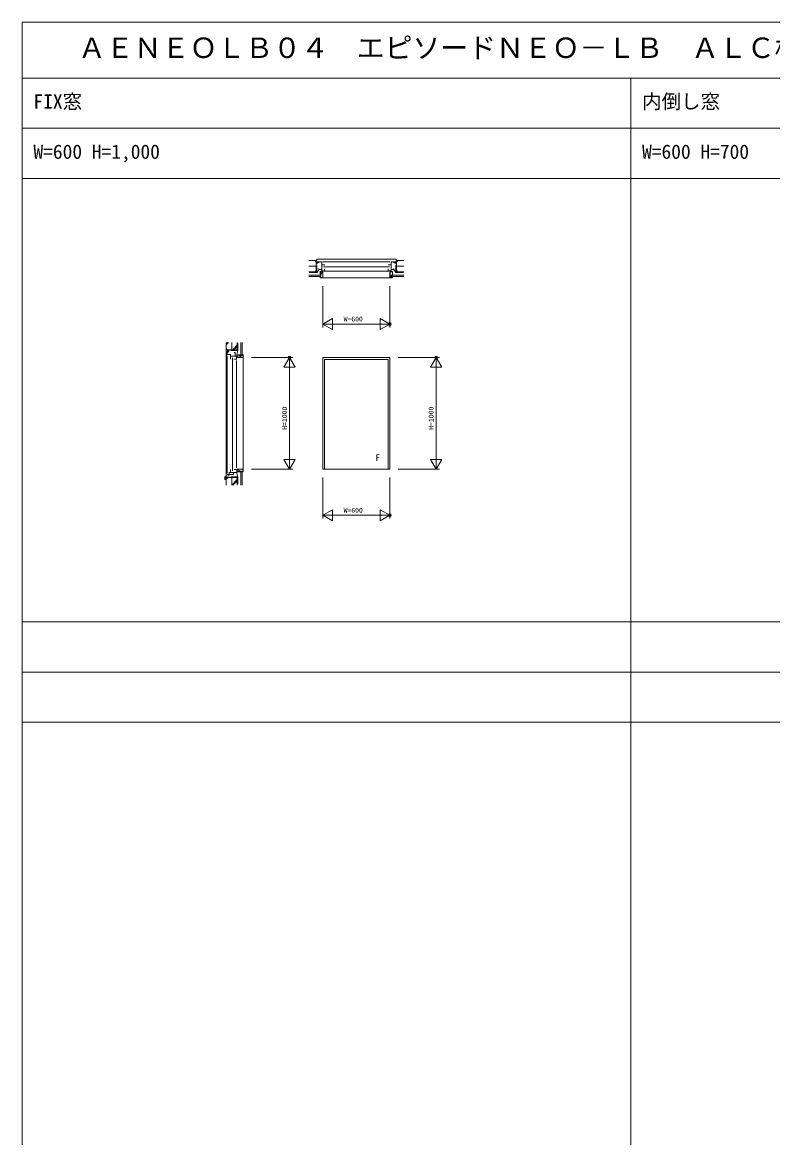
# Model space of a CAD drawing. Units: millimetres, scale not verified. Extents: x -13750 to 13750, y -10000 to 10000.
# Drawn here: x -13750 to -7018, y 0 to 10000 of the extents above; entities that cross this region are included whole.
import ezdxf
from ezdxf.enums import TextEntityAlignment as Align

# ---------------------------------------------------------------- set-up
doc = ezdxf.new("R2010")
doc.units = ezdxf.units.MM
doc.header["$LTSCALE"] = 50
doc.header["$PDMODE"] = 32
doc.header["$PDSIZE"] = 25
doc.linetypes.add('CHAIN2', pattern=[12, 9, -1, 1, -1])
for name, color, linetype, lineweight in [('0-0_0', 7, 'Continuous', 9), ('0-2_YKK_ZWAK', 4, 'Continuous', 18), ('0-3_YKK_11', 2, 'Continuous', 18), ('0-4_YKK_12', 4, 'Continuous', 18), ('0-5_YKK_13', 5, 'Continuous', 9), ('0-6_YKK_D', 7, 'Continuous', 9), ('0-7_YSS_K', 5, 'Continuous', 9), ('0-8_YKK_A1', 4, 'Continuous', 9)]:
    doc.layers.add(name, color=color, linetype=linetype, lineweight=lineweight)
doc.layers.add('0-1_USER1', color=7, linetype='Continuous')
doc.styles.add('ＭＳ ゴシック', font='')
doc.styles.get('ＭＳ ゴシック').set_extended_font_data('MS Gothic')

msp = doc.modelspace()

# ---------------------------------------------------------------- linework, layer by layer
at = {"layer": '0-0_0'}
for p, q in [((-13750, 10000), (13750, 10000)), ((-13750, -10000), (-13750, 10000)), ((-13750, 9500), (13550, 9500)), ((-8290, -10000), (-8290, 9500)), ((-13750, 9050), (13550, 9050)), ((-13750, 8600), (13550, 8600)), ((-13750, 4625), (13550, 4625)), ((-13750, 4175), (13550, 4175)), ((-13750, 3725), (13550, 3725))]:
    msp.add_line(p, q, dxfattribs=at)
at = {"layer": '0-2_YKK_ZWAK'}
for p, q in [((-11088.5, 7844.51), (-11088.5, 7853.51)), ((-11036.5, 7826.01), (-11063.5, 7826.01)), ((-11053.5, 7853.51), (-10451.5, 7853.51)), ((-11048.5, 7806.51), (-10456.5, 7806.51)), ((-10468.5, 7826.01), (-10441.5, 7826.01)), ((-10416.5, 7844.51), (-10416.5, 7853.51)), ((-11063.5, 7767.51), (-11052.5, 7767.51)), ((-11042.5, 7767.51), (-10462.5, 7767.51)), ((-10441.5, 7767.51), (-10452.5, 7767.51))]:
    msp.add_line(p, q, dxfattribs=at)
for points in [[(-11108.5, 7840.51), (-11098.5, 7840.51), (-11098.5, 7853.51)], [(-11098.5, 7853.51), (-11063.5, 7853.51), (-11063.5, 7767.51)], [(-10406.5, 7853.51), (-10441.5, 7853.51), (-10441.5, 7767.51)], [(-10396.5, 7840.51), (-10406.5, 7840.51), (-10406.5, 7853.51)], [(-11088.5, 7792.51), (-11088.5, 7783.51), (-11063.5, 7783.51)], [(-11038, 7790.51), (-11038, 7772.01), (-11063.5, 7772.01)], [(-10467, 7790.51), (-10467, 7772.01), (-10441.5, 7772.01)], [(-10416.5, 7792.51), (-10416.5, 7783.51), (-10441.5, 7783.51)]]:
    msp.add_lwpolyline(points, dxfattribs=at)
at = {"layer": '0-3_YKK_11'}
for p, q in [((-11052.5, 7635), (-11052.5, 7265)), ((-10452.5, 7635), (-10452.5, 7265)), ((-10539.1, 7345), (-10539.1, 7245)), ((-10452.5, 7295), (-10539.1, 7345)), ((-11052.5, 7295), (-10952.5, 7295)), ((-11051.5, 7295), (-10453.5, 7295)), ((-10452.5, 7295), (-10552.5, 7295)), ((-10539.1, 7245), (-10452.5, 7295)), ((-11692.5, 6995), (-11322.5, 6995)), ((-11352.5, 6995), (-11402.5, 6908.4)), ((-11402.5, 6908.4), (-11302.5, 6908.4)), ((-11352.5, 5996), (-11352.5, 6994)), ((-10377.5, 6995), (-10007.5, 6995)), ((-10037.5, 6995), (-10087.5, 6908.4)), ((-10087.5, 6908.4), (-9987.5, 6908.4)), ((-10037.5, 5996), (-10037.5, 6994)), ((-11352.5, 5995), (-11352.5, 6095)), ((-10037.5, 5995), (-10037.5, 6095)), ((-11692.5, 5995), (-11322.5, 5995)), ((-11052.5, 5920), (-11052.5, 5550)), ((-10452.5, 5920), (-10452.5, 5550)), ((-10377.5, 5995), (-10007.5, 5995)), ((-10539.1, 5630), (-10539.1, 5530)), ((-10452.5, 5580), (-10539.1, 5630)), ((-11052.5, 5580), (-10952.5, 5580)), ((-11051.5, 5580), (-10453.5, 5580)), ((-10452.5, 5580), (-10552.5, 5580)), ((-10539.1, 5530), (-10452.5, 5580))]:
    msp.add_line(p, q, dxfattribs=at)
for points in [[(-10965.9, 7245), (-10965.9, 7345), (-11052.5, 7295)], [(-11302.5, 6081.6), (-11402.5, 6081.6), (-11352.5, 5995)], [(-9987.5, 6081.6), (-10087.5, 6081.6), (-10037.5, 5995)], [(-10965.9, 5530), (-10965.9, 5630), (-11052.5, 5580)]]:
    msp.add_lwpolyline(points, close=True, dxfattribs=at)
for points in [[(-11302.5, 6908.4), (-11352.5, 6995), (-11352.5, 6895)], [(-9987.5, 6908.4), (-10037.5, 6995), (-10037.5, 6895)]]:
    msp.add_lwpolyline(points, dxfattribs=at)
for p in [(-10452.5, 7295), (-11352.5, 6995), (-10037.5, 6995), (-10452.5, 5580)]:
    msp.add_point(p, dxfattribs=at)
at = {"layer": '0-4_YKK_12'}
for p, q in [((-11911, 7050), (-11911, 7018.5)), ((-11902, 7040), (-11911, 7040)), ((-11911, 7008.5), (-11911, 5954.99)), ((-11882, 7008), (-11825, 7008)), ((-11828, 7008), (-11828, 6978)), ((-11825, 7015), (-11825, 6995)), ((-11864, 6991), (-11864, 5979)), ((-11848, 6980.5), (-11828, 6980.5)), ((-11828, 6968), (-11828, 6005)), ((-11911, 5944.99), (-11893, 5944.99)), ((-11898, 5935), (-11898, 5944.99)), ((-11882, 5991), (-11882, 5965)), ((-11848.01, 5991), (-11825, 5991)), ((-11825, 5955), (-11825, 5995))]:
    msp.add_line(p, q, dxfattribs=at)
for points in [[(-11898, 7060), (-11898, 7050), (-11911, 7050)], [(-11911, 7022.5), (-11882, 7022.5), (-11882, 6979)], [(-11850, 7040), (-11841, 7040), (-11841, 7008)], [(-11893, 5944.99), (-11893, 5965), (-11825, 5965)], [(-11854.8, 5965), (-11854.8, 5947), (-11893, 5947)]]:
    msp.add_lwpolyline(points, dxfattribs=at)
at = {"layer": '0-5_YKK_13'}
for p, q in [((-11113.5, 7850.38), (-11111.42, 7852.46)), ((-11113.5, 7852.46), (-11098.5, 7852.46)), ((-11113.5, 7852.46), (-11098.5, 7852.46)), ((-11098.5, 7845.21), (-11113.5, 7845.21)), ((-11113.5, 7845.21), (-11098.5, 7845.21)), ((-11113.02, 7845.21), (-11105.77, 7852.46)), ((-11107.36, 7845.21), (-11100.11, 7852.46)), ((-11101.7, 7845.21), (-11098.5, 7848.41)), ((-10406.5, 7846.89), (-10400.93, 7852.46)), ((-10391.5, 7852.46), (-10406.5, 7852.46)), ((-10391.5, 7852.46), (-10406.5, 7852.46)), ((-10406.5, 7845.21), (-10391.5, 7845.21)), ((-10391.5, 7845.21), (-10406.5, 7845.21)), ((-10402.53, 7845.21), (-10395.28, 7852.46)), ((-10396.87, 7845.21), (-10391.5, 7850.58))]:
    msp.add_line(p, q, dxfattribs=at)
for points in [[(-11052.5, 7767.51), (-11052.5, 7752.51), (-11055, 7752.51)], [(-10452.5, 7767.51), (-10452.5, 7752.51), (-10450, 7752.51)]]:
    msp.add_lwpolyline(points, dxfattribs=at)
at = {"layer": '0-6_YKK_D'}
for p, q in [((-11178.5, 7863.51), (-11123.5, 7863.51)), ((-11113.5, 7853.51), (-11123.5, 7863.51)), ((-11123.5, 7863.51), (-11108.5, 7863.51)), ((-11113.5, 7853.51), (-11113.5, 7773.51)), ((-11113.5, 7844.21), (-11113.5, 7853.21)), ((-11113.5, 7841.51), (-11113.5, 7844.21)), ((-11098.5, 7840.51), (-11113.5, 7840.51)), ((-11113.5, 7772.01), (-11113.5, 7818.51)), ((-11109.5, 7822.51), (-11107.5, 7822.51)), ((-11107.5, 7822.51), (-11107.5, 7757.51)), ((-11098.5, 7852.46), (-11098.5, 7844.21)), ((-11098.5, 7844.21), (-11098.5, 7840.51)), ((-10406.5, 7852.46), (-10406.5, 7844.21)), ((-10406.5, 7844.21), (-10406.5, 7840.51)), ((-10406.5, 7840.51), (-10391.5, 7840.51)), ((-10397.5, 7822.51), (-10397.5, 7757.51)), ((-10395.5, 7822.51), (-10397.5, 7822.51)), ((-10381.5, 7863.51), (-10396.5, 7863.51)), ((-10391.5, 7853.51), (-10381.5, 7863.51)), ((-10391.5, 7853.51), (-10391.5, 7773.51)), ((-10391.5, 7844.21), (-10391.5, 7853.21)), ((-10391.5, 7841.51), (-10391.5, 7844.21)), ((-10391.5, 7772.01), (-10391.5, 7818.51)), ((-10326.5, 7863.51), (-10381.5, 7863.51)), ((-11178.5, 7732.5), (-11072.5, 7732.5)), ((-11178.5, 7732), (-11073, 7732)), ((-11073, 7720.5), (-11178.5, 7720.5)), ((-11072.5, 7720), (-11178.5, 7720)), ((-11172.5, 7757.51), (-11172.5, 7759.51)), ((-11107.5, 7757.51), (-11172.5, 7757.51)), ((-11168.5, 7763.51), (-11122, 7763.51)), ((-11088, 7783.51), (-11107.5, 7757.51)), ((-11077.5, 7765.51), (-11055, 7765.51)), ((-11077.5, 7735), (-11077.5, 7765.51)), ((-11072.5, 7735), (-11077.5, 7735)), ((-11077.5, 7720), (-11072.5, 7720)), ((-11077.5, 7710), (-11077.5, 7720)), ((-11052.5, 7710), (-11077.5, 7710)), ((-11076, 7764.01), (-11056.5, 7764.01)), ((-11076, 7736.5), (-11076, 7764.01)), ((-11076, 7739.23), (-11056.5, 7758.73)), ((-11071, 7736.5), (-11076, 7736.5)), ((-11076, 7718.5), (-11071, 7718.5)), ((-11076, 7711.5), (-11076, 7718.5)), ((-11054, 7711.5), (-11076, 7711.5)), ((-11073, 7732), (-11073, 7720.5)), ((-11072.5, 7720), (-11072.5, 7735)), ((-11072.5, 7732.5), (-11072.5, 7720)), ((-11071, 7718.5), (-11071, 7736.5)), ((-11058.83, 7711.5), (-11054, 7716.33)), ((-11056.5, 7764.01), (-11056.5, 7751.01)), ((-11056.5, 7751.01), (-11054, 7751.01)), ((-11055, 7765.51), (-11055, 7752.51)), ((-11055, 7752.51), (-11052.5, 7752.51)), ((-11054, 7751.01), (-11054, 7711.5)), ((-11052.5, 7752.51), (-11052.5, 7710)), ((-11052.5, 7752.1), (-11052.5, 7733.51)), ((-10452.5, 7710), (-11052.5, 7710)), ((-10452.5, 7752.51), (-10452.5, 7710)), ((-10450, 7752.51), (-10452.5, 7752.51)), ((-10452.5, 7710), (-10427.5, 7710)), ((-10451, 7751.01), (-10451, 7711.5)), ((-10448.5, 7751.01), (-10451, 7751.01)), ((-10451, 7716.32), (-10434, 7733.32)), ((-10451, 7711.5), (-10429, 7711.5)), ((-10427.5, 7765.51), (-10450, 7765.51)), ((-10450, 7765.51), (-10450, 7752.51)), ((-10448.5, 7763.72), (-10448.22, 7764.01)), ((-10429, 7764.01), (-10448.5, 7764.01)), ((-10448.5, 7764.01), (-10448.5, 7751.01)), ((-10434, 7736.5), (-10429, 7736.5)), ((-10434, 7718.5), (-10434, 7736.5)), ((-10429, 7718.5), (-10434, 7718.5)), ((-10432.5, 7735), (-10427.5, 7735)), ((-10432.5, 7720), (-10432.5, 7735)), ((-10432.5, 7732.5), (-10432.5, 7720)), ((-10326.5, 7732.5), (-10432.5, 7732.5)), ((-10432.5, 7720), (-10326.5, 7720)), ((-10427.5, 7720), (-10432.5, 7720)), ((-10432, 7732), (-10432, 7720.5)), ((-10326.5, 7732), (-10432, 7732)), ((-10432, 7720.5), (-10326.5, 7720.5)), ((-10430.82, 7736.5), (-10429, 7738.32)), ((-10429, 7736.5), (-10429, 7764.01)), ((-10429, 7711.5), (-10429, 7718.5)), ((-10427.5, 7735), (-10427.5, 7765.51)), ((-10427.5, 7710), (-10427.5, 7720)), ((-10417, 7783.51), (-10397.5, 7757.51)), ((-10399.07, 7759.6), (-10399.13, 7759.7)), ((-10397.5, 7757.51), (-10332.5, 7757.51)), ((-10336.5, 7763.51), (-10383, 7763.51)), ((-10332.5, 7757.51), (-10332.5, 7759.51)), ((-11921, 7118.78), (-11909.79, 7130)), ((-11921, 7108.88), (-11899.89, 7130)), ((-11921, 7130), (-11921, 7075)), ((-11861.65, 7065), (-11821, 7105.65)), ((-11821, 7130), (-11821, 7075)), ((-11821, 7073.5), (-11821, 7120)), ((-11817, 7124), (-11815, 7124)), ((-11815, 7124), (-11815, 7059)), ((-11790, 7130), (-11790, 7015)), ((-11789.5, 7130), (-11789.5, 7015.5)), ((-11778, 7015.5), (-11778, 7130)), ((-11777.5, 7015), (-11777.5, 7130)), ((-11911, 7065), (-11921, 7075)), ((-11921, 7075), (-11921, 5931.16)), ((-11911, 7065), (-11831, 7065)), ((-11910.7, 7065), (-11901.7, 7065)), ((-11901.7, 7050), (-11909.95, 7050)), ((-11901.7, 7065), (-11899, 7065)), ((-11898, 7050), (-11901.7, 7050)), ((-11898, 7065), (-11898, 7050)), ((-11880, 7059), (-11880, 7061)), ((-11815, 7059), (-11880, 7059)), ((-11876, 7065), (-11829.5, 7065)), ((-11851.75, 7065), (-11821, 7095.75)), ((-11825, 7022.5), (-11815, 7059)), ((-11823.01, 7020), (-11823.01, 6997.5)), ((-11792.5, 7020), (-11823.01, 7020)), ((-11821.51, 7018.5), (-11821.51, 6999)), ((-11794, 7018.5), (-11821.51, 7018.5)), ((-11787.43, 6996.5), (-11809.43, 7018.5)), ((-11794, 7013.5), (-11794, 7018.5)), ((-11776, 7013.5), (-11794, 7013.5)), ((-11792.5, 7015), (-11792.5, 7020)), ((-11777.5, 7015), (-11792.5, 7015)), ((-11790, 7015), (-11777.5, 7015)), ((-11789.5, 7015.5), (-11778, 7015.5)), ((-11777.5, 7020), (-11777.5, 7015)), ((-11767.5, 7020), (-11777.5, 7020)), ((-11776, 7018.5), (-11776, 7013.5)), ((-11769, 7018.5), (-11776, 7018.5)), ((-11769, 6996.5), (-11769, 7018.5)), ((-11767.5, 6995), (-11767.5, 7020)), ((-11823.01, 6997.5), (-11810.01, 6997.5)), ((-11821.51, 6999), (-11808.51, 6999)), ((-11810.01, 6997.5), (-11810.01, 6995)), ((-11810.01, 6995), (-11767.5, 6995)), ((-11808.51, 6999), (-11808.51, 6996.5)), ((-11808.51, 6996.5), (-11769, 6996.5)), ((-11767.5, 6995), (-11767.5, 5995)), ((-11931.8, 5922.91), (-11931.8, 5909.24)), ((-11921, 5922.91), (-11931.8, 5922.91)), ((-11931.8, 5899.79), (-11931.8, 5909.24)), ((-11921, 5909.24), (-11921, 5922.91)), ((-11921, 5903.24), (-11904.24, 5920)), ((-11911, 5920), (-11921, 5910)), ((-11921, 5850), (-11921, 5910)), ((-11921, 5909.24), (-11921, 5899.04)), ((-11911, 5920), (-11831, 5920)), ((-11880, 5926), (-11815, 5926)), ((-11880, 5924), (-11880, 5926)), ((-11829.5, 5920), (-11876, 5920)), ((-11871, 5850), (-11821, 5900)), ((-11825, 5955.3), (-11815, 5921)), ((-11823.01, 5970), (-11823.01, 5992.5)), ((-11823.01, 5992.5), (-11810.01, 5992.5)), ((-11792.5, 5970), (-11823.01, 5970)), ((-11821.51, 5971.5), (-11821.51, 5991)), ((-11821.51, 5991), (-11808.51, 5991)), ((-11794, 5971.5), (-11821.51, 5971.5)), ((-11821, 5865), (-11821, 5911.5)), ((-11821, 5850), (-11821, 5910)), ((-11796.74, 5971.5), (-11816.24, 5991)), ((-11815, 5926), (-11815, 5861)), ((-11810.01, 5995), (-11767.5, 5995)), ((-11810.01, 5992.5), (-11810.01, 5995)), ((-11808.51, 5993.5), (-11769, 5993.5)), ((-11808.51, 5991), (-11808.51, 5993.5)), ((-11794, 5976.5), (-11794, 5971.5)), ((-11776, 5976.5), (-11794, 5976.5)), ((-11792.5, 5975), (-11792.5, 5970)), ((-11777.5, 5975), (-11792.5, 5975)), ((-11790, 5975), (-11777.5, 5975)), ((-11790, 5850), (-11790, 5975)), ((-11789.5, 5974.5), (-11778, 5974.5)), ((-11789.5, 5850), (-11789.5, 5974.5)), ((-11778, 5974.5), (-11778, 5850)), ((-11777.5, 5975), (-11777.5, 5850)), ((-11777.5, 5970), (-11777.5, 5975)), ((-11767.5, 5970), (-11777.5, 5970)), ((-11776, 5971.5), (-11776, 5976.5)), ((-11769, 5971.5), (-11776, 5971.5)), ((-11769, 5988.67), (-11773.84, 5993.5)), ((-11769, 5993.5), (-11769, 5971.5)), ((-11767.5, 5995), (-11767.5, 5970)), ((-11861.11, 5850), (-11821, 5890.1)), ((-11815, 5861), (-11817, 5861))]:
    msp.add_line(p, q, dxfattribs=at)
at = {"layer": '0-6_YKK_D', "linetype": 'CHAIN2'}
for p, q in [((-11113.5, 7813.51), (-11178.5, 7813.51)), ((-10391.5, 7813.51), (-10326.5, 7813.51)), ((-11871, 7065), (-11871, 7130)), ((-11871, 5920), (-11871, 5850))]:
    msp.add_line(p, q, dxfattribs=at)
at = {"layer": '0-6_YKK_D'}
for points in [[(-11108.5, 7863.51), (-11108.5, 7875.51), (-10396.5, 7875.51), (-10396.5, 7863.51)], [(-11178.5, 7763.51), (-11123.5, 7763.51), (-11113.5, 7773.51)], [(-10326.5, 7763.51), (-10381.5, 7763.51), (-10391.5, 7773.51)]]:
    msp.add_lwpolyline(points, dxfattribs=at)
for centre, radius, start, end in [((-11109.5, 7818.51), 4, 90, 180), ((-10395.5, 7818.51), 4, 0, 90), ((-11168.5, 7759.51), 4, 90, 180), ((-11122, 7772.01), 8.5, 270, 0), ((-10383, 7772.01), 8.5, 180, 270), ((-10336.5, 7759.51), 4, 0, 90), ((-11817, 7120), 4, 90, 180), ((-11876, 7061), 4, 90, 180), ((-11829.5, 7073.5), 8.5, 270, 0), ((-11876, 5924), 4, 180, 270), ((-11829.5, 5911.5), 8.5, 0, 90), ((-11817, 5865), 4, 180, 270)]:
    msp.add_arc(centre, radius, start, end, dxfattribs=at)
at = {"layer": '0-7_YSS_K'}
for p, q in [((-11905.05, 7065), (-11909.95, 7060.1)), ((-11909.95, 7050), (-11909.95, 7065)), ((-11909.95, 7050), (-11909.95, 7065)), ((-11902.7, 7061.69), (-11909.95, 7054.44)), ((-11902.7, 7056.03), (-11908.73, 7050)), ((-11902.7, 7065), (-11902.7, 7050)), ((-11902.7, 7050), (-11902.7, 7065)), ((-11931.8, 5903.59), (-11927.15, 5908.24)), ((-11931.8, 5908.24), (-11921, 5908.24)), ((-11931.8, 5908.24), (-11921, 5908.24)), ((-11929.94, 5899.79), (-11921.49, 5908.24)), ((-11924.28, 5899.79), (-11921, 5903.07))]:
    msp.add_line(p, q, dxfattribs=at)
for points in [[(-11810, 6997.5), (-11810, 6995), (-11825, 6995)], [(-11898, 5945), (-11898, 5935.22), (-11933, 5929.04), (-11933, 5899.04)], [(-11825, 5995), (-11810.01, 5995), (-11810.01, 5992.5)], [(-11931.05, 5899.79), (-11921, 5899.79), (-11931.8, 5899.79)]]:
    msp.add_lwpolyline(points, dxfattribs=at)
at = {"layer": '0-8_YKK_A1'}
for p, q in [((-11052.5, 6995), (-11052.5, 5995)), ((-11052.5, 6995), (-10452.5, 6995)), ((-11038, 6978), (-11038, 5995)), ((-11038, 6978), (-10467, 6978)), ((-10467, 6978), (-10467, 5995)), ((-10452.5, 6995), (-10452.5, 5995)), ((-10452.5, 5995), (-11052.5, 5995))]:
    msp.add_line(p, q, dxfattribs=at)

# ---------------------------------------------------------------- texts
at = {"layer": '0-1_USER1', "style": 'ＭＳ ゴシック'}
for s, height, p in [('ＡＥＮＥＯＬＢ０４\u3000エピソードＮＥＯ－ＬＢ\u3000ＡＬＣ枠\u3000プロジェクト系窓', 183.3, (-13250, 9625)), ('FIX窓', 128.3, (-13650, 9187.5)), ('内倒し窓', 128.3, (-8190, 9187.5)), ('W=600 H=1,000', 128.3, (-13650, 8737.5)), ('W=600 H=700', 128.3, (-8190, 8737.5))]:
    msp.add_text(s, height=height, dxfattribs=at).set_placement(p, align=Align.BOTTOM_LEFT)
at = {"layer": '0-3_YKK_11', "style": 'ＭＳ ゴシック'}
for p in [(-10867.14, 7305), (-10867.14, 5590)]:
    msp.add_text('W=600', height=43.99, dxfattribs=at).set_placement(p, align=Align.BOTTOM_LEFT)
for p in [(-11362.5, 6347.57), (-10047.5, 6347.57)]:
    msp.add_text('H=1000', height=43.99, rotation=90, dxfattribs=at).set_placement(p, align=Align.BOTTOM_LEFT)
at = {"layer": '0-8_YKK_A1', "style": 'ＭＳ ゴシック'}
msp.add_text('F', height=58.65, dxfattribs=at).set_placement((-10580.53, 6049.41), align=Align.BOTTOM_LEFT)

doc.saveas('drawing.dxf')
